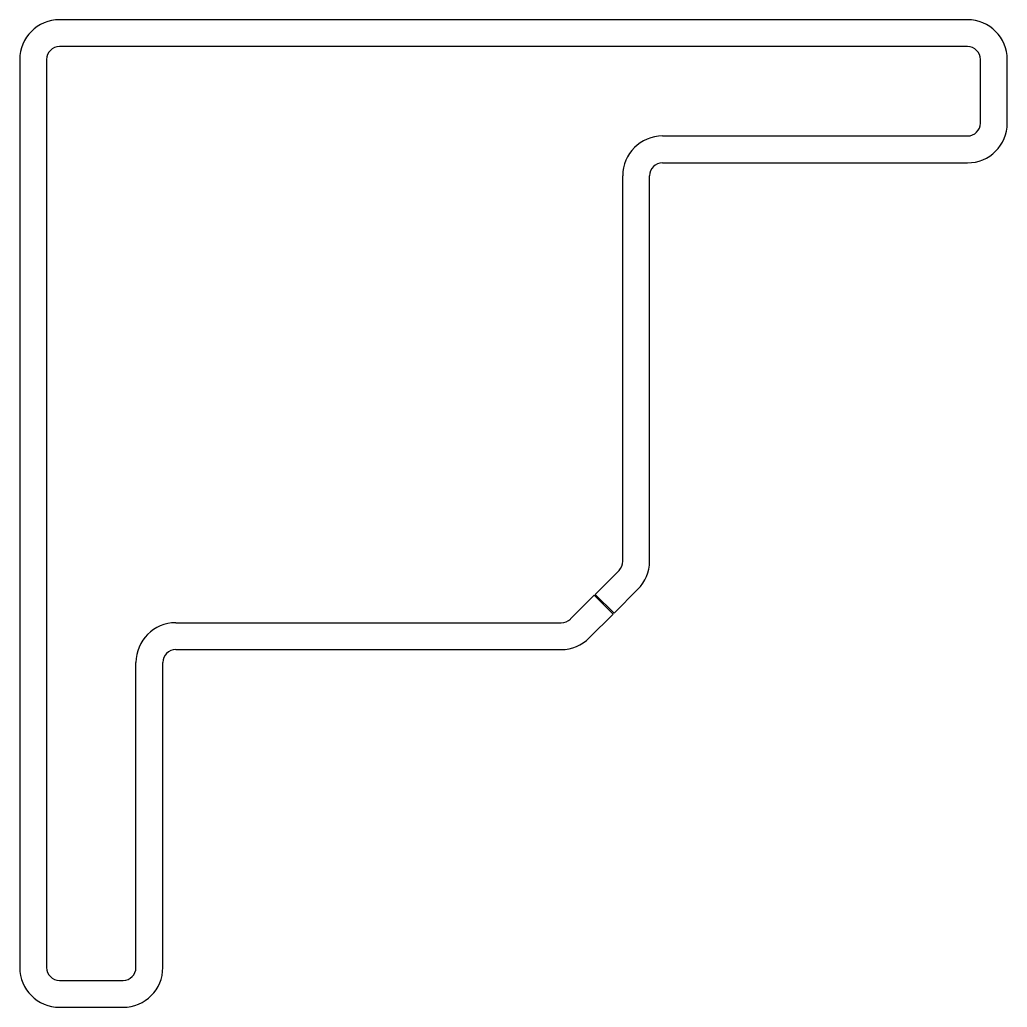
# Model space of a CAD drawing. Header units: millimetres. Extents: x -199 to 4827, y -1847 to 1507.
# Drawn here: x 1413.68 to 1463.38, y -1847.17 to -1797.47 of the extents above; entities that cross this region are included whole.
import ezdxf

# ---------------------------------------------------------------- set-up
doc = ezdxf.new("R2010")
doc.units = ezdxf.units.MM

msp = doc.modelspace()

# ---------------------------------------------------------------- linework, layer by layer
at = {"color": 7, "linetype": 'Continuous', "lineweight": 25}
for p, q in [((1461.377, -1797.47), (1415.677, -1797.47)), ((1461.377, -1798.82), (1415.677, -1798.82)), ((1413.677, -1799.47), (1413.677, -1845.17)), ((1415.027, -1799.47), (1415.027, -1845.17)), ((1462.027, -1802.67), (1462.027, -1799.47)), ((1463.377, -1802.67), (1463.377, -1799.47)), ((1446.027, -1803.32), (1461.377, -1803.32)), ((1446.027, -1804.67), (1461.377, -1804.67)), ((1444.027, -1824.722), (1444.027, -1805.32)), ((1445.377, -1824.722), (1445.377, -1805.32)), ((1442.63, -1826.388), (1443.837, -1825.182)), ((1441.389, -1827.629), (1442.595, -1826.423)), ((1443.55, -1827.378), (1442.595, -1826.423)), ((1442.63, -1826.388), (1443.585, -1827.342)), ((1443.585, -1827.342), (1444.791, -1826.136)), ((1442.343, -1828.584), (1443.55, -1827.378)), ((1421.527, -1827.82), (1440.929, -1827.82)), ((1421.527, -1829.17), (1440.929, -1829.17)), ((1419.527, -1845.17), (1419.527, -1829.82)), ((1420.877, -1845.17), (1420.877, -1829.82)), ((1415.677, -1845.82), (1418.877, -1845.82)), ((1415.677, -1847.17), (1418.877, -1847.17))]:
    msp.add_line(p, q, dxfattribs=at)
for centre, radius, start, end in [((1415.677, -1799.47), 2, 90, 180), ((1461.377, -1799.47), 2, 0, 90), ((1415.677, -1799.47), 0.65, 90, 180), ((1461.377, -1799.47), 0.65, 0, 90), ((1461.377, -1802.67), 2, 270, 0), ((1461.377, -1802.67), 0.65, 270, 0), ((1446.027, -1805.32), 2, 90, 180), ((1446.027, -1805.32), 0.65, 90, 180), ((1443.377, -1824.722), 0.65, 315, 0), ((1443.377, -1824.722), 2, 315, 0), ((1421.527, -1829.82), 2, 90, 180), ((1440.929, -1827.17), 0.65, 270, 315), ((1440.929, -1827.17), 2, 270, 315), ((1421.527, -1829.82), 0.65, 90, 180), ((1415.677, -1845.17), 2, 180, 270), ((1415.677, -1845.17), 0.65, 180, 270), ((1418.877, -1845.17), 0.65, 270, 0), ((1418.877, -1845.17), 2, 270, 0)]:
    msp.add_arc(centre, radius, start, end, dxfattribs=at)

doc.saveas('drawing.dxf')
